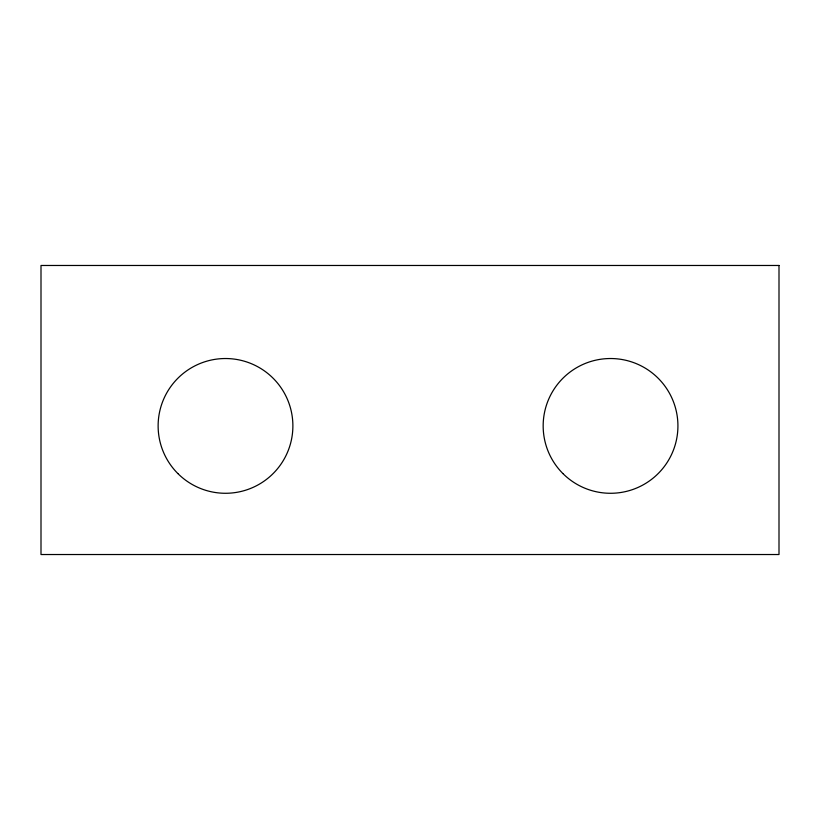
<?xml version="1.0" encoding="UTF-8"?>
<svg xmlns="http://www.w3.org/2000/svg" width="820" height="820" viewBox="0 0 820 820"><rect width="100%" height="100%" fill="white"/><g stroke="black" fill="none" stroke-linecap="round" stroke-linejoin="round"><path stroke-width="1.23" d="M779 265.475L41 265.475L41 554.525L779 554.525L779 265.475M562.899 473.55A67.383 67.383 0 0 0 675.629 443.343A67.383 67.383 0 0 0 593.106 360.82A67.383 67.383 0 0 0 562.899 473.55M177.858 473.55A67.383 67.383 0 0 0 290.587 443.343A67.383 67.383 0 0 0 208.065 360.82A67.383 67.383 0 0 0 177.858 473.55"/></g></svg>
